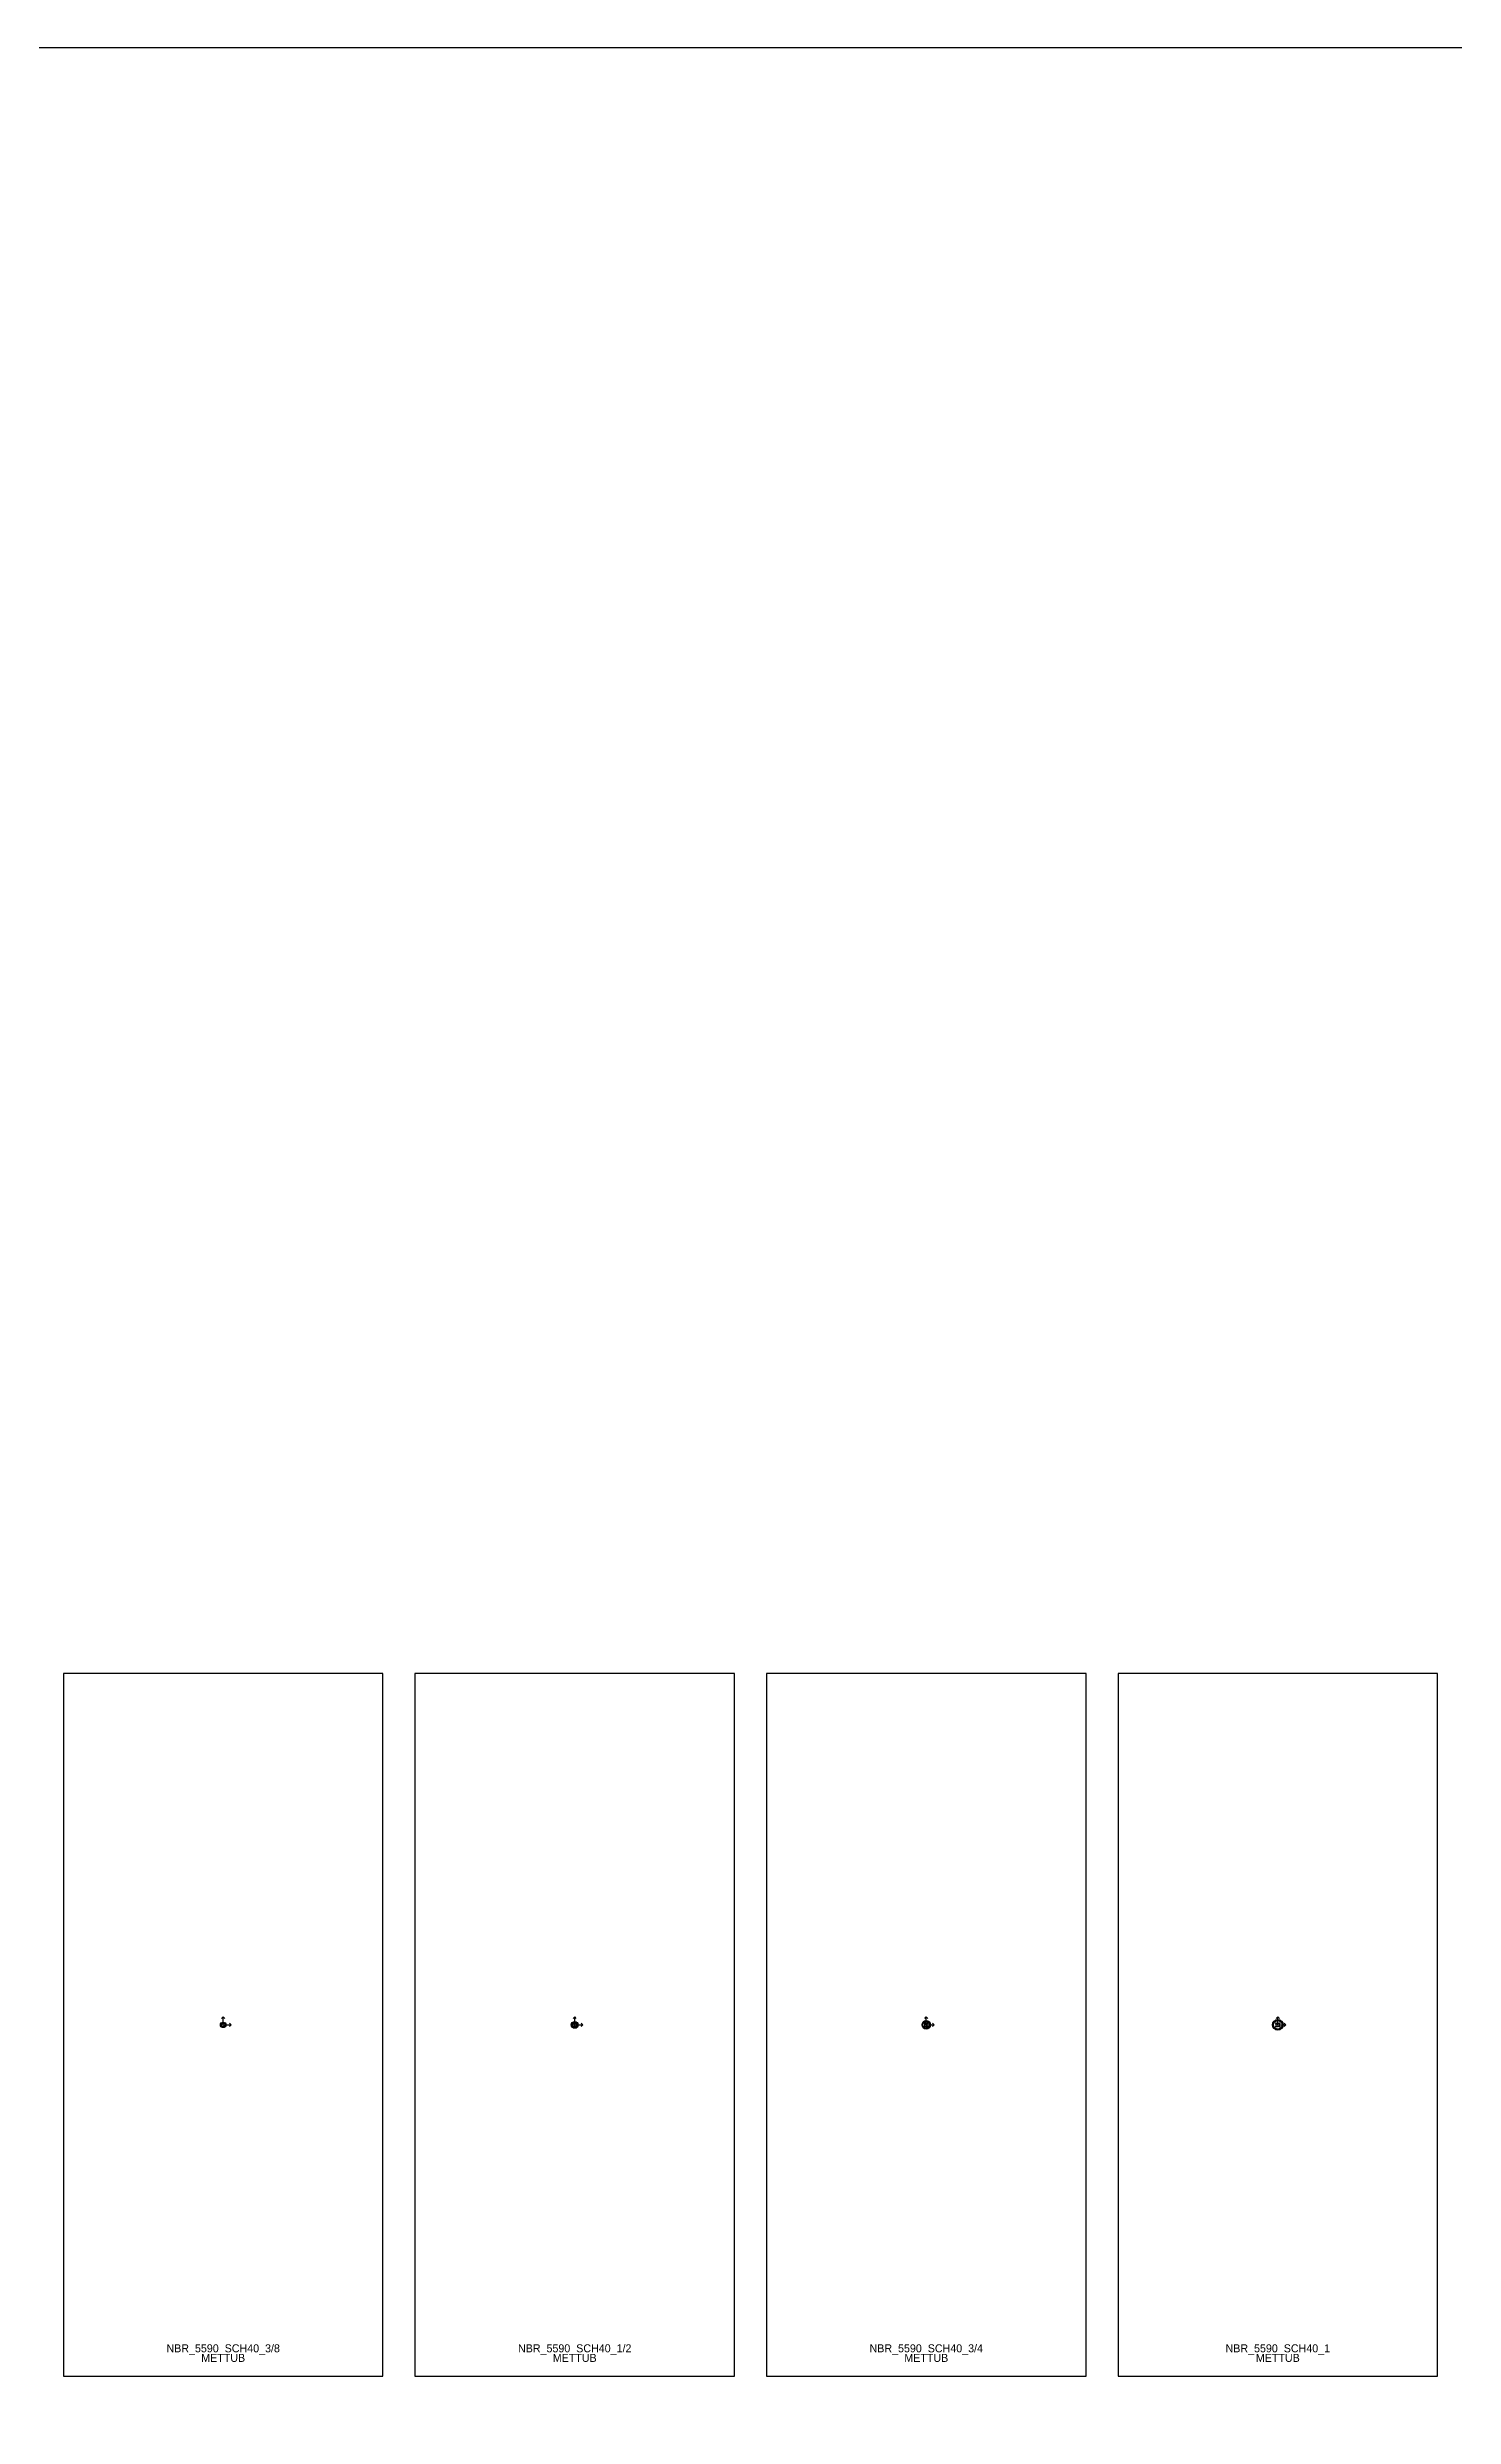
# Model space of a CAD drawing. Header units: millimetres. Extents: x -3707 to 123136, y -6444 to 6191.
# Drawn here: x 51150 to 55550, y -1226 to 6191 of the extents above; entities that cross this region are included whole.
import ezdxf
from ezdxf.enums import TextEntityAlignment as Align

# ---------------------------------------------------------------- set-up
doc = ezdxf.new("R2010")
doc.units = ezdxf.units.MM
for name, color, linetype in [('Hype_CoordinateSys', 6, 'Continuous'), ('Hype_ExactOuterSection', 8, 'Continuous'), ('Hype_Frame', 10, 'Continuous'), ('Hype_InnerSection', 2, 'Continuous'), ('Hype_OuterSection', 72, 'Continuous'), ('Hype_RefAxis', 1, 'Continuous'), ('Hype_SectionName', 41, 'Continuous'), ('Hype_TypeName', 45, 'Continuous')]:
    doc.layers.add(name, color=color, linetype=linetype)

# ---------------------------------------------------------------- blocks, each defined once
blk = doc.blocks.new('HYPE_COORDINATESYS')
at = {"layer": 'Hype_CoordinateSys', "linetype": 'Continuous'}
for p, q in [((-0.2, 0.8), (0, 1)), ((0, 0), (0, 1)), ((0.2, 0.8), (0, 1)), ((0, 0), (1, 0)), ((0.8, 0.2), (1, 0)), ((0.8, -0.2), (1, 0))]:
    blk.add_line(p, q, dxfattribs=at)
blk = doc.blocks.new('HYPE_REFAXIS4')
at = {"layer": 'Hype_ExactOuterSection'}
h = blk.add_hatch(color=4, dxfattribs=at)
edge = h.paths.add_edge_path(flags=0)
edge.add_arc((0, 0), 0.25, 0, 360)
at = {"layer": 'Hype_RefAxis', "color": 4, "linetype": 'Continuous'}
for centre in [(-1, 1), (-1, 0), (0, 1), (0, 0), (1, 1), (1, 0), (-1, -1), (0, -1), (1, -1)]:
    blk.add_circle(centre, 0.25, dxfattribs=at)
at = {"color": 4, "linetype": 'Continuous'}
blk.add_text('Middle Middle', height=0.125, dxfattribs=at).set_placement((2, 0))

msp = doc.modelspace()

# ---------------------------------------------------------------- linework, layer by layer
msp.add_lwpolyline([(-3707.1, 6190.8), (123136.3, 6190.8), (123136.3, -6443.7), (-3707.1, -6443.7)], close=True)
at = {"layer": 'Hype_ExactOuterSection'}
for centre, radius in [((51700, 0), 8.57), ((52800, 0), 10.7), ((53900, 0), 13.3), ((55000, 0), 16.7)]:
    msp.add_circle(centre, radius, dxfattribs=at)
at = {"layer": 'Hype_Frame'}
for points in [[(52200, 1100), (51200, 1100), (51200, -1100), (52200, -1100)], [(53300, 1100), (52300, 1100), (52300, -1100), (53300, -1100)], [(54400, 1100), (53400, 1100), (53400, -1100), (54400, -1100)], [(55500, 1100), (54500, 1100), (54500, -1100), (55500, -1100)]]:
    msp.add_lwpolyline(points, close=True, dxfattribs=at)
at = {"layer": 'Hype_InnerSection'}
for centre, radius in [((51700, 0), 6.26), ((52800, 0), 7.9), ((53900, 0), 10.5), ((55000, 0), 13.3)]:
    msp.add_circle(centre, radius, dxfattribs=at)
at = {"layer": 'Hype_OuterSection'}
for centre, radius in [((51700, 0), 8.57), ((52800, 0), 10.7), ((53900, 0), 13.3), ((55000, 0), 16.7)]:
    msp.add_circle(centre, radius, dxfattribs=at)

# ---------------------------------------------------------------- block references
at = {"layer": 'Hype_InnerSection', "xscale": 25, "yscale": 25, "zscale": 25}
for p in [(51700, 0), (52800, 0), (53900, 0), (55000, 0)]:
    msp.add_blockref('HYPE_COORDINATESYS', p, dxfattribs=at)
at = {"layer": 'Hype_RefAxis', "xscale": 5, "yscale": 5, "zscale": 5}
for p in [(51700, 0), (52800, 0), (53900, 0), (55000, 0)]:
    msp.add_blockref('HYPE_REFAXIS4', p, dxfattribs=at)

# ---------------------------------------------------------------- texts
at = {"layer": 'Hype_SectionName'}
for s, p in [('NBR_5590_SCH40_3/8', (51700, -1025)), ('NBR_5590_SCH40_1/2', (52800, -1025)), ('NBR_5590_SCH40_3/4', (53900, -1025)), ('NBR_5590_SCH40_1', (55000, -1025))]:
    msp.add_text(s, height=25, dxfattribs=at).set_placement(p, align=Align.CENTER)
at = {"layer": 'Hype_TypeName'}
for p in [(51700, -1055), (52800, -1055), (53900, -1055), (55000, -1055)]:
    msp.add_text('METTUB', height=25, dxfattribs=at).set_placement(p, align=Align.CENTER)

doc.saveas('drawing.dxf')
